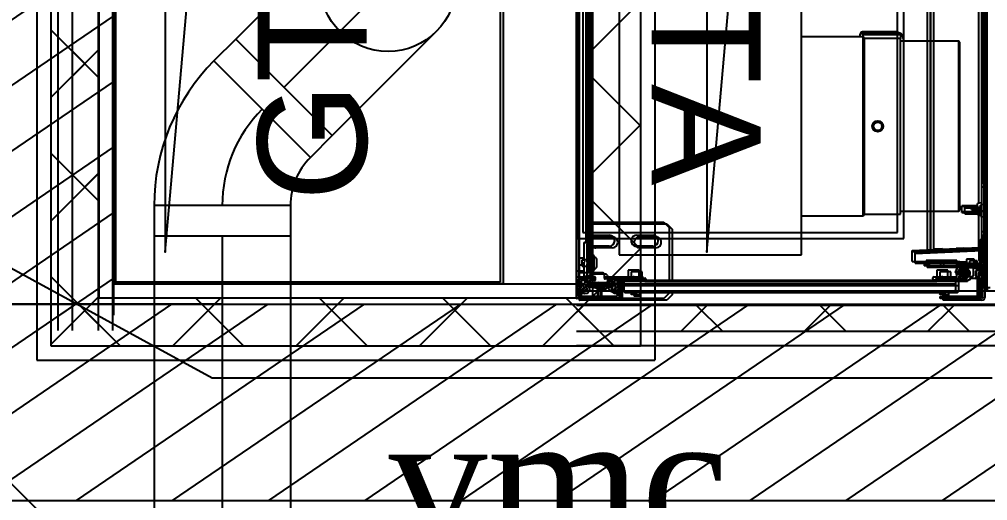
# Model space of a CAD drawing. Header units: millimetres. Extents: x 522027 to 600964, y -380282 to -298602.
# Drawn here: x 573803 to 574691, y -342809 to -342368 of the extents above; entities that cross this region are included whole.
import ezdxf

# ---------------------------------------------------------------- set-up
doc = ezdxf.new("R2010")
doc.units = ezdxf.units.MM
for name, color, linetype in [('3-BAT C-Niveau -2', 7, 'Continuous'), ('prlm-CHAUFF', 4, 'Continuous'), ('prlm-EAU-EPEXT', 145, 'Continuous'), ('prlm-GT', 242, 'Continuous'), ('prlm-MOD', 64, 'Continuous')]:
    doc.layers.add(name, color=color, linetype=linetype)
doc.layers.add('prlm-VMC', color=82, linetype='Continuous', lineweight=25)
doc.styles.add('Arial', font='arial.ttf')
doc.styles.add('prlm-vmc', font='pala.ttf', dxfattribs={"height": 14})
doc.styles.get("Standard").update_dxf_attribs({"font": 'arial.ttf'})
pattern_1 = [(34.276399, (505201.977, 142745.115), (-23.42441, 44.173488), [])]

# ---------------------------------------------------------------- blocks, each defined once
blk = doc.blocks.new('C 90.MTI900_Alu_390')
at = {"layer": 'prlm-MOD', "color": 1, "linetype": 'Continuous'}
for p, q in [((-4.475, 0), (-4.472, 0)), ((-4.475, -0.003), (-4.475, 0)), ((-4.472, 0), (-4.278, 0)), ((-4.278, 0), (-4.225, 0)), ((-4.225, 0), (4.225, 0)), ((-4.225, -0.07), (-4.225, 0)), ((-4.475, -0.387), (-4.475, -0.003)), ((-4.457, -0.191), (-4.457, -0.021)), ((-4.454, -0.018), (-4.4033, -0.018)), ((-4.395, -0.0385), (-4.375, -0.0269)), ((-4.395, -0.0615), (-4.395, -0.0385)), ((-4.375, -0.0731), (-4.395, -0.0615)), ((-4.375, -0.0269), (-4.355, -0.0385)), ((-4.355, -0.0615), (-4.375, -0.0731)), ((-4.355, -0.0385), (-4.355, -0.0615)), ((-4.353, -0.0864), (-4.353, -0.1286)), ((-4.3467, -0.018), (-4.296, -0.018)), ((-4.296, -0.077), (-4.3306, -0.077)), ((-4.293, -0.021), (-4.293, -0.074)), ((-4.275, -0.003), (-4.275, -0.137)), ((-4.27, -0.073), (-4.27, -0.0895)), ((-4.267, -0.07), (-4.14, -0.07)), ((-4.165, -0.025), (-4.105, -0.025)), ((-4.165, -0.025), (-4.165, -0.07)), ((-4.135, -0.075), (-4.14, -0.07)), ((-4.13, -0.07), (-4.135, -0.075)), ((-4.13, -0.07), (-3.963, -0.07)), ((-4.105, -0.07), (-4.105, -0.025)), ((-3.96, -0.073), (-3.96, -0.097)), ((-4.373, -0.1605), (-4.373, -0.191)), ((-4.3535, -0.1303), (-4.3725, -0.1588)), ((-4.3377, -0.16), (-4.355, -0.19)), ((-4.355, -0.1659), (-4.355, -0.2341)), ((-4.3355, -0.1358), (-4.3545, -0.1642)), ((-4.33, -0.1677), (-4.3421, -0.1677)), ((-4.3377, -0.24), (-4.3377, -0.16)), ((-4.33, -0.16), (-4.3377, -0.16)), ((-4.335, -0.098), (-4.335, -0.1341)), ((-4.298, -0.095), (-4.332, -0.095)), ((-4.33, -0.195), (-4.33, -0.103)), ((-4.327, -0.1), (-4.298, -0.1)), ((-4.295, -0.137), (-4.295, -0.098)), ((-4.295, -0.137), (-4.295, -0.142)), ((-4.278, -0.14), (-4.292, -0.14)), ((-4.292, -0.145), (-4.263, -0.145)), ((-4.2698, -0.0905), (-4.2602, -0.1195)), ((-4.26, -0.142), (-4.26, -0.1205)), ((-4.235, -0.1), (-4.235, -0.24)), ((-3.963, -0.1), (-4.229, -0.1)), ((-4.225, -0.105), (-4.225, -0.1)), ((-4.225, -0.105), (-4.165, -0.105)), ((-4.225, -0.105), (-4.225, -0.12)), ((-4.225, -0.12), (-4.17, -0.12)), ((-4.203, -0.12), (-4.203, -0.125)), ((-4.203, -0.125), (-4.067, -0.125)), ((-4.203, -0.125), (-4.203, -0.135)), ((-4.203, -0.135), (-4.067, -0.135)), ((-4.165, -0.115), (-4.175, -0.125)), ((-4.1675, -0.158), (-4.1025, -0.158)), ((-4.165, -0.1), (-4.165, -0.115)), ((-4.105, -0.115), (-4.165, -0.115)), ((-4.105, -0.115), (-4.105, -0.1)), ((-4.105, -0.105), (4.105, -0.105)), ((-4.095, -0.125), (-4.105, -0.115)), ((-4.1, -0.12), (4.1, -0.12)), ((-4.067, -0.125), (-4.067, -0.12)), ((-4.067, -0.135), (-4.067, -0.125)), ((-3.995, -0.3), (-3.995, -0.15)), ((-3.96, -0.09), (3.96, -0.09)), ((-3.895, -0.15), (-3.895, -0.3)), ((-3.775, -0.12), (-3.775, -0.8)), ((-4.457, -0.369), (-4.457, -0.209)), ((-4.376, -0.194), (-4.454, -0.194)), ((-4.454, -0.206), (-4.376, -0.206)), ((-4.373, -0.209), (-4.373, -0.2404)), ((-4.373, -0.2404), (-4.3535, -0.2697)), ((-4.355, -0.21), (-4.3377, -0.24)), ((-4.3545, -0.2358), (-4.335, -0.265)), ((-4.33, -0.2323), (-4.3421, -0.2323)), ((-4.3377, -0.24), (-4.33, -0.24)), ((-4.335, -0.265), (-4.335, -0.302)), ((-4.325, -0.2), (-4.33, -0.195)), ((-4.33, -0.205), (-4.325, -0.2)), ((-4.33, -0.297), (-4.33, -0.205)), ((-4.295, -0.258), (-4.295, -0.263)), ((-4.295, -0.302), (-4.295, -0.263)), ((-4.25, -0.255), (-4.292, -0.255)), ((-4.292, -0.26), (-4.278, -0.26)), ((-4.275, -0.263), (-4.275, -0.52)), ((-4.25, -0.255), (-4.235, -0.24)), ((-4.395, -0.3285), (-4.375, -0.3169)), ((-4.395, -0.3515), (-4.395, -0.3285)), ((-4.375, -0.3631), (-4.395, -0.3515)), ((-4.375, -0.3169), (-4.355, -0.3285)), ((-4.355, -0.3515), (-4.375, -0.3631)), ((-4.355, -0.3285), (-4.355, -0.3515)), ((-4.353, -0.2714), (-4.353, -0.3036)), ((-4.332, -0.305), (-4.298, -0.305)), ((-4.328, -0.323), (-4.296, -0.323)), ((-4.298, -0.3), (-4.327, -0.3)), ((-4.293, -0.326), (-4.293, -0.369)), ((-4.475, -0.8), (-4.475, -0.387)), ((-4.308, -0.39), (-4.472, -0.39)), ((-4.4033, -0.372), (-4.454, -0.372)), ((-4.395, -0.405), (-4.405, -0.415)), ((-4.405, -0.415), (-4.405, -3.465)), ((-4.34, -0.405), (-4.395, -0.405)), ((-4.296, -0.372), (-4.3467, -0.372)), ((-4.305, -0.405), (-4.34, -0.405)), ((-4.34, -0.405), (-4.34, -3.475)), ((-4.305, -0.6), (-4.305, -0.393)), ((-4.43, -0.495), (-4.435, -0.5)), ((-4.435, -0.5), (-4.435, -0.55)), ((-4.43, -0.555), (-4.43, -0.495)), ((-4.405, -0.495), (-4.43, -0.495)), ((-4.275, -0.52), (-4.2779, -0.5229)), ((-4.2779, -0.5271), (-4.275, -0.53)), ((-4.215, -0.475), (-4.275, -0.475)), ((-4.275, -0.53), (-4.275, -0.52)), ((-4.275, -0.53), (-4.275, -0.6)), ((-4.215, -0.575), (-4.215, -0.475)), ((-4.435, -0.55), (-4.43, -0.555)), ((-4.43, -0.555), (-4.405, -0.555)), ((-4.305, -0.6), (-4.305, -3.277)), ((-4.285, -0.61), (-4.295, -0.61)), ((-4.275, -0.575), (-4.215, -0.575)), ((-3.995, -0.7), (-3.995, -0.55)), ((-3.895, -0.55), (-3.895, -0.7)), ((-4.425, -0.85), (-4.475, -0.8)), ((-4.405, -0.85), (-4.425, -0.85)), ((-3.825, -0.85), (-4.305, -0.85)), ((-3.775, -0.8), (-3.825, -0.85)), ((-4.1351, -3.077), (-4.136, -3.497)), ((-4.1351, -3.077), (-4.05, -3.077)), ((-4.0221, -3.692), (-4.05, -3.077)), ((-4.05, -3.077), (-4.035, -3.077)), ((-4.035, -3.077), (-4.0071, -3.6913)), ((-4.175, -3.207), (-4.175, -3.187)), ((-4.1353, -3.187), (-4.175, -3.187)), ((-4.305, -3.5528), (-4.305, -3.277)), ((-4.295, -3.267), (-4.285, -3.267)), ((-4.275, -3.277), (-4.275, -3.3458)), ((-4.175, -3.337), (-4.175, -3.207)), ((-4.125, -3.207), (-4.175, -3.207)), ((-4.125, -3.487), (-4.125, -3.207)), ((-0.2775, -3.215), (-4.0287, -3.215)), ((-0.2775, -3.245), (-4.0274, -3.245)), ((-4.475, -3.355), (-4.475, -3.335)), ((-4.475, -3.335), (-4.455, -3.335)), ((-4.475, -3.69), (-4.475, -3.355)), ((-4.455, -3.355), (-4.475, -3.355)), ((-4.455, -3.335), (-4.455, -3.355)), ((-4.455, -3.69), (-4.455, -3.355)), ((-4.43, -3.325), (-4.435, -3.33)), ((-4.435, -3.33), (-4.435, -3.38)), ((-4.43, -3.385), (-4.43, -3.325)), ((-4.405, -3.325), (-4.43, -3.325)), ((-4.2759, -3.3479), (-4.2779, -3.3499)), ((-4.2779, -3.3541), (-4.2759, -3.3561)), ((-4.215, -3.305), (-4.275, -3.305)), ((-4.275, -3.3582), (-4.275, -3.3458)), ((-4.275, -3.3582), (-4.275, -3.484)), ((-4.215, -3.405), (-4.215, -3.305)), ((-4.175, -3.487), (-4.175, -3.337)), ((-4.14, -3.337), (-4.175, -3.337)), ((-4.14, -3.487), (-4.14, -3.337)), ((-4.0205, -3.2854), (-4.0255, -3.2857)), ((-4.0223, -3.3558), (-4.0173, -3.3556)), ((-4.0205, -3.2854), (-4.0173, -3.3556)), ((-4.435, -3.38), (-4.43, -3.385)), ((-4.43, -3.385), (-4.405, -3.385)), ((-4.275, -3.405), (-4.215, -3.405)), ((-4.405, -3.465), (-4.395, -3.475)), ((-4.34, -3.475), (-4.395, -3.475)), ((-4.305, -3.475), (-4.34, -3.475)), ((-4.29, -3.5066), (-4.2854, -3.504)), ((-4.29, -3.507), (-4.29, -3.549)), ((-4.274, -3.504), (-4.287, -3.504)), ((-4.279, -3.549), (-4.279, -3.545)), ((-4.276, -3.542), (-4.2729, -3.542)), ((-4.272, -3.487), (-4.178, -3.487)), ((-4.271, -3.518), (-4.271, -3.507)), ((-4.2657, -3.521), (-4.268, -3.521)), ((-4.24, -3.4778), (-4.23, -3.472)), ((-4.23, -3.472), (-4.22, -3.4778)), ((-4.195, -3.5614), (-4.195, -3.5226)), ((-4.175, -3.49), (-4.175, -3.487)), ((-4.175, -3.487), (-4.155, -3.487)), ((-4.175, -3.49), (-4.175, -3.6008)), ((-4.155, -3.497), (-4.175, -3.497)), ((-4.14, -3.487), (-4.155, -3.487)), ((-4.155, -3.487), (-4.155, -3.497)), ((-4.155, -3.702), (-4.155, -3.497)), ((-4.125, -3.487), (-4.14, -3.487)), ((-4.14, -3.577), (-4.14, -3.487)), ((-4.136, -3.497), (-4.14, -3.4972)), ((-4.0116, -3.4816), (-4.0166, -3.4819)), ((-4.0116, -3.4816), (-4.0084, -3.5518)), ((-3.685, -3.532), (-3.625, -3.532)), ((-3.685, -3.532), (-3.685, -3.677)), ((-3.6789, -3.677), (-3.6789, -3.532)), ((-3.6311, -3.677), (-3.6311, -3.532)), ((-3.625, -3.677), (-3.625, -3.532)), ((-4.2769, -3.5821), (-4.3041, -3.5549)), ((-4.2906, -3.577), (-4.2906, -3.5684)), ((-4.2806, -3.5828), (-4.2906, -3.577)), ((-4.287, -3.552), (-4.282, -3.552)), ((-4.276, -3.627), (-4.276, -3.5842)), ((-4.198, -3.637), (-4.266, -3.637)), ((-4.1759, -3.6029), (-4.1829, -3.6099)), ((-4.1829, -3.6141), (-4.1759, -3.6211)), ((-4.175, -3.6232), (-4.175, -3.6008)), ((-4.175, -3.6232), (-4.175, -3.734)), ((-4.115, -3.577), (-4.155, -3.577)), ((-4.115, -3.647), (-4.115, -3.577)), ((-4.0134, -3.552), (-4.0084, -3.5518)), ((-3.66, -3.6225), (-3.655, -3.6225)), ((-3.66, -3.6225), (-3.66, -3.6361)), ((-3.66, -3.6361), (-3.655, -3.6361)), ((-3.66, -3.6361), (-3.66, -3.717)), ((-3.655, -3.6225), (-3.655, -3.6361)), ((-3.655, -3.6361), (-3.655, -3.717)), ((-4.455, -3.682), (-4.455, -3.68)), ((-4.452, -3.677), (-4.2791, -3.677)), ((-4.215, -3.695), (-4.45, -3.695)), ((-4.215, -3.715), (-4.45, -3.715)), ((-4.2855, -3.692), (-4.445, -3.692)), ((-4.378, -3.747), (-4.378, -3.727)), ((-4.378, -3.727), (-4.298, -3.727)), ((-4.345, -3.724), (-4.345, -3.718)), ((-4.342, -3.715), (-4.2885, -3.715)), ((-4.298, -3.727), (-4.342, -3.727)), ((-4.298, -3.727), (-4.298, -3.737)), ((-4.2653, -3.69), (-4.2827, -3.69)), ((-4.2826, -3.72), (-4.2654, -3.72)), ((-4.2766, -3.6757), (-4.2679, -3.6633)), ((-4.2651, -3.7161), (-4.269, -3.72)), ((-4.2654, -3.662), (-4.2246, -3.662)), ((-4.2618, -3.7161), (-4.2651, -3.7161)), ((-4.263, -3.657), (-4.265, -3.659)), ((-4.225, -3.659), (-4.265, -3.659)), ((-4.265, -3.659), (-4.265, -3.662)), ((-4.265, -3.69), (-4.265, -3.695)), ((-4.227, -3.657), (-4.263, -3.657)), ((-4.2521, -3.692), (-4.2625, -3.692)), ((-4.2607, -3.657), (-4.2607, -3.662)), ((-4.2607, -3.69), (-4.2607, -3.695)), ((-4.2595, -3.715), (-4.231, -3.715)), ((-4.2471, -3.6871), (-4.2521, -3.692)), ((-4.2379, -3.692), (-4.2429, -3.6871)), ((-4.228, -3.692), (-4.2379, -3.692)), ((-4.2293, -3.657), (-4.2293, -3.662)), ((-4.2293, -3.69), (-4.2293, -3.695)), ((-4.2249, -3.7161), (-4.2287, -3.7161)), ((-4.225, -3.659), (-4.227, -3.657)), ((-4.2252, -3.69), (-4.198, -3.69)), ((-4.2251, -3.72), (-4.215, -3.72)), ((-4.225, -3.662), (-4.225, -3.659)), ((-4.225, -3.695), (-4.225, -3.69)), ((-4.221, -3.72), (-4.2249, -3.7161)), ((-4.2221, -3.6633), (-4.2134, -3.6757)), ((-4.215, -3.715), (-4.215, -3.695)), ((-4.215, -3.695), (-4.195, -3.695)), ((-4.195, -3.715), (-4.215, -3.715)), ((-4.215, -3.72), (-4.215, -3.722)), ((-4.212, -3.725), (-4.198, -3.725)), ((-4.2109, -3.677), (-4.198, -3.677)), ((-4.195, -3.674), (-4.195, -3.64)), ((-4.195, -3.722), (-4.195, -3.693)), ((-4.165, -3.737), (-4.165, -3.7265)), ((-4.155, -3.647), (-4.115, -3.647)), ((-4.14, -3.6567), (-4.14, -3.647)), ((-3.9067, -3.717), (-4.14, -3.717)), ((-4.135, -3.717), (-4.135, -3.712)), ((-4.105, -3.712), (-4.135, -3.712)), ((-4.125, -3.692), (-4.0221, -3.692)), ((-4.125, -3.702), (-4.125, -3.692)), ((-4.125, -3.702), (-4.105, -3.702)), ((-4.105, -3.702), (-3.965, -3.702)), ((-4.105, -3.702), (-4.105, -3.712)), ((-4.105, -3.712), (-4.105, -3.717)), ((-3.965, -3.712), (-4.105, -3.712)), ((-4.0071, -3.6913), (-4.0221, -3.692)), ((-4.022, -3.6925), (-4.0221, -3.692)), ((-3.7066, -3.685), (-4.0074, -3.685)), ((-4.0071, -3.6913), (-4.007, -3.6925)), ((-3.965, -3.702), (-3.945, -3.702)), ((-3.965, -3.702), (-3.965, -3.712)), ((-3.965, -3.717), (-3.965, -3.712)), ((-3.935, -3.712), (-3.965, -3.712)), ((-3.935, -3.712), (-3.935, -3.717)), ((-3.935, -3.715), (-3.7126, -3.715)), ((-3.9067, -3.737), (-3.9067, -3.717)), ((-3.9067, -3.717), (-3.8932, -3.717)), ((-3.8932, -3.717), (-3.86, -3.717)), ((-3.8932, -3.717), (-3.8932, -3.737)), ((-3.86, -3.717), (-3.45, -3.717)), ((-3.86, -3.717), (-3.86, -3.737)), ((-3.705, -3.677), (-3.713, -3.717)), ((-3.66, -3.677), (-3.705, -3.677)), ((-3.655, -3.677), (-3.605, -3.677)), ((-3.597, -3.717), (-3.605, -3.677)), ((-0.26, -3.685), (-3.6034, -3.685)), ((-3.5974, -3.715), (-0.25, -3.715)), ((-3.45, -3.717), (-3.45, -3.737)), ((-3.45, -3.717), (-3.4168, -3.717)), ((-3.4168, -3.737), (-3.4168, -3.717)), ((-3.4168, -3.717), (-3.4033, -3.717)), ((-3.185, -3.717), (-3.4033, -3.717)), ((-3.4033, -3.717), (-3.4033, -3.737)), ((-3.185, -3.717), (-3.175, -3.717)), ((-3.185, -3.737), (-3.185, -3.717)), ((-3.175, -3.717), (-3.175, -3.737)), ((-4.375, -3.737), (4.375, -3.737)), ((-4.375, -3.747), (-4.375, -3.737)), ((-4.295, -3.734), (-4.295, -3.73)), ((-4.2471, -3.7321), (-4.2521, -3.737)), ((-4.2414, -3.7335), (-4.2486, -3.7335)), ((-4.2379, -3.737), (-4.2429, -3.7321)), ((-4.175, -3.737), (-4.175, -3.734)), ((-3.175, -3.735), (-0.2433, -3.735))]:
    blk.add_line(p, q, dxfattribs=at)
for centre, radius in [((-4.375, -0.05), 0.0425), ((-4.375, -0.34), 0.0425), ((-4.23, -3.542), 0.035), ((-4.23, -3.542), 0.03), ((-4.23, -3.542), 0.025)]:
    blk.add_circle(centre, radius, dxfattribs=at)
for centre, radius, start, end in [((-4.472, -0.003), 0.003, 90, 180), ((-4.278, -0.003), 0.003, 0, 90), ((-4.454, -0.021), 0.003, 90, 180), ((-4.4033, -0.021), 0.003, 84.51824, 90), ((-4.3467, -0.021), 0.003, 90, 95.48174), ((-4.3306, -0.067), 0.01, 213.6525, 270), ((-4.296, -0.021), 0.003, 0, 90), ((-4.296, -0.074), 0.003, 270, 0), ((-4.267, -0.073), 0.003, 90, 180), ((-3.963, -0.073), 0.003, 0, 90), ((-4.37, -0.1605), 0.003, 146.30993, 180), ((-4.352, -0.1659), 0.003, 146.30993, 180), ((-4.356, -0.1286), 0.003, 326.30993, 0), ((-4.338, -0.1341), 0.003, 326.30993, 0), ((-4.332, -0.098), 0.003, 90, 180), ((-4.327, -0.103), 0.003, 90, 180), ((-4.298, -0.098), 0.003, 0, 90), ((-4.298, -0.103), 0.003, 0, 90), ((-4.292, -0.137), 0.003, 180, 270), ((-4.292, -0.142), 0.003, 180, 270), ((-4.278, -0.137), 0.003, 270, 0), ((-4.267, -0.0895), 0.003, 180, 198.43495), ((-4.263, -0.142), 0.003, 270, 0), ((-4.263, -0.1205), 0.003, 0, 18.43495), ((-4.232, -0.1), 0.003, 0, 180), ((-4.1675, -0.138), 0.02, 171.37307, 270), ((-4.1675, -0.133), 0.02, 185.73917, 187.18076), ((-4.1025, -0.138), 0.02, 270, 8.62693), ((-4.1025, -0.133), 0.02, 352.81924, 354.26083), ((-3.945, -0.15), 0.05, 143.1301, 180), ((-3.963, -0.097), 0.003, 270, 0), ((-3.945, -0.15), 0.05, 0, 36.8699), ((-4.454, -0.191), 0.003, 180, 270), ((-4.454, -0.209), 0.003, 90, 180), ((-4.376, -0.191), 0.003, 270, 0), ((-4.376, -0.209), 0.003, 0, 90), ((-4.352, -0.2341), 0.003, 180, 213.69007), ((-4.292, -0.258), 0.003, 90, 180), ((-4.292, -0.263), 0.003, 90, 180), ((-4.278, -0.263), 0.003, 0, 90), ((-4.356, -0.2714), 0.003, 0, 33.69007), ((-4.332, -0.302), 0.003, 180, 270), ((-4.328, -0.333), 0.01, 90, 133.85099), ((-4.327, -0.297), 0.003, 180, 270), ((-4.298, -0.297), 0.003, 270, 0), ((-4.298, -0.302), 0.003, 270, 0), ((-4.296, -0.326), 0.003, 0, 90), ((-3.945, -0.3), 0.05, 180, 0), ((-4.472, -0.387), 0.003, 180, 270), ((-4.454, -0.369), 0.003, 180, 270), ((-4.4033, -0.369), 0.003, 270, 275.48179), ((-4.3467, -0.369), 0.003, 264.51823, 270), ((-4.308, -0.393), 0.003, 0, 90), ((-4.296, -0.369), 0.003, 270, 0), ((-4.2758, -0.525), 0.003, 135, 225), ((-3.945, -0.55), 0.05, 0, 180), ((-4.295, -0.6), 0.01, 180, 270), ((-4.285, -0.6), 0.01, 270, 0), ((-3.945, -0.7), 0.05, 180, 0), ((-4.295, -3.277), 0.01, 90, 180), ((-4.285, -3.277), 0.01, 0, 90), ((-4.2758, -3.352), 0.003, 135, 225), ((-4.278, -3.3458), 0.003, 315, 0), ((-4.278, -3.3582), 0.003, 0, 45), ((-4.287, -3.507), 0.003, 90, 180), ((-4.23, -3.542), 0.06, 140.70352, 188.509), ((-4.23, -3.542), 0.065, 144.22418, 157.38014), ((-4.287, -3.549), 0.003, 180, 270), ((-4.282, -3.549), 0.003, 270, 0), ((-4.276, -3.545), 0.003, 90, 180), ((-4.272, -3.484), 0.003, 180, 270), ((-4.274, -3.507), 0.003, 0, 90), ((-4.2729, -3.545), 0.003, 4.00063, 90), ((-4.268, -3.518), 0.003, 180, 270), ((-4.23, -3.542), 0.04, 146.07277, 184.00063), ((-4.23, -3.542), 0.04, 184.00063, 146.07277), ((-4.2657, -3.518), 0.003, 270, 326.07277), ((-4.23, -3.542), 0.065, 57.79577, 122.20423), ((-4.23, -3.542), 0.06, 66.44354, 113.55646), ((-4.178, -3.49), 0.003, 0, 90), ((-4.302, -3.5528), 0.003, 180, 225), ((-4.23, -3.542), 0.065, 206.16198, 224.95254), ((-4.279, -3.5842), 0.003, 0, 45), ((-4.266, -3.627), 0.01, 180, 270), ((-4.198, -3.64), 0.003, 0, 90), ((-4.1808, -3.612), 0.003, 135, 225), ((-4.178, -3.6008), 0.003, 315, 0), ((-4.178, -3.6232), 0.003, 0, 45), ((-4.45, -3.69), 0.025, 180, 270), ((-4.452, -3.68), 0.003, 90, 180), ((-4.445, -3.682), 0.01, 180, 270), ((-4.45, -3.69), 0.005, 180, 270), ((-4.342, -3.718), 0.003, 90, 180), ((-4.342, -3.724), 0.003, 180, 270), ((-4.298, -3.73), 0.003, 0, 90), ((-4.2885, -3.718), 0.003, 9.59407, 90), ((-4.2827, -3.693), 0.003, 90, 160.52878), ((-4.2826, -3.717), 0.003, 189.59407, 270), ((-4.2791, -3.674), 0.003, 270, 325.00798), ((-4.2654, -3.665), 0.003, 90, 145.00798), ((-4.2654, -3.717), 0.003, 270, 350.40593), ((-4.2653, -3.693), 0.003, 19.47122, 90), ((-4.275, -3.715), 0.01, 353.93882, 0), ((-4.2595, -3.718), 0.003, 90, 170.40593), ((-4.245, -3.6892), 0.003, 45, 135), ((-4.231, -3.718), 0.003, 9.59407, 90), ((-4.2252, -3.693), 0.003, 90, 160.52878), ((-4.2251, -3.717), 0.003, 189.59407, 270), ((-4.215, -3.715), 0.01, 180, 186.06118), ((-4.2246, -3.665), 0.003, 34.99202, 90), ((-4.212, -3.722), 0.003, 180, 270), ((-4.2109, -3.674), 0.003, 214.99202, 270), ((-4.198, -3.674), 0.003, 270, 0), ((-4.198, -3.693), 0.003, 0, 90), ((-4.198, -3.722), 0.003, 270, 0), ((-4.14, -3.702), 0.035, 180, 270), ((-4.1151, -3.7104), 0.05, 129.88406, 142.91394), ((-4.14, -3.702), 0.015, 180, 270), ((-4.16, -3.6567), 0.02, 309.88406, 0), ((-4.125, -3.712), 0.02, 90, 192.41205), ((-4.125, -3.712), 0.01, 90, 180), ((-3.997, -3.692), 0.01, 182.60256, 270), ((-3.945, -3.712), 0.01, 0, 90), ((-4.292, -3.734), 0.003, 180, 270), ((-4.245, -3.7342), 0.003, 45, 135), ((-4.178, -3.734), 0.003, 270, 0)]:
    blk.add_arc(centre, radius, start, end, dxfattribs=at)
for centre, major_axis, ratio, start_param, end_param in [((-4.022, -3.6931), (0.015, 0.0007), 0.045361, 0, 1.568734), ((-3.997, -3.692), (0.025, 0), 0.4, 3.187016, 4.712389)]:
    blk.add_ellipse(centre, major_axis=major_axis, ratio=ratio, start_param=start_param, end_param=end_param, dxfattribs=at)

msp = doc.modelspace()

# ---------------------------------------------------------------- hatches: boundary and pattern name
h = msp.add_hatch()
h.set_pattern_fill('02_ISOLANT', color=256, scale=10, angle=89.99999, style=0, pattern_type=2)
h.set_pattern_definition([(134.999993, (505019.33, 142779.7), (-56.568549, -56.568536), []), (224.999993, (505019.33, 142779.7), (-56.568536, 56.568549), [])])
h.paths.add_polyline_path([(573851.91, -342653.2), (573875.91, -342653.2), (573875.91, -339890.3), (573851.91, -339890.3)])
h = msp.add_hatch()
h.set_pattern_fill('02_ISOLANT', color=256, scale=10, angle=-90.00001, style=0, pattern_type=2)
h.set_pattern_definition([(314.999993, (505019.33, 142779.7), (56.568549, 56.568536), []), (44.999993, (505019.33, 142779.7), (56.568536, -56.568549), [])])
h.paths.add_polyline_path([(573876.12, -341737.39), (573832.12, -341693.39), (573832.12, -342667.39), (573876.12, -342623.39)])
h = msp.add_hatch()
h.set_pattern_fill('02_ISOLANT', color=256, scale=10, angle=-90.00001, style=0, pattern_type=2)
h.set_pattern_definition([(314.999993, (505019.33, 142779.7), (56.568549, 56.568536), []), (44.999993, (505019.33, 142779.7), (56.568536, -56.568549), [])])
h.paths.add_polyline_path([(574372.76, -341693.39), (574328.76, -341737.39), (574328.76, -342623.39), (574372.76, -342667.39)])
h = msp.add_hatch()
h.set_pattern_fill('02_ISOLANT', color=256, scale=10, angle=-0.00001, style=0, pattern_type=2)
h.set_pattern_definition([(44.999993, (505019.33, 142779.7), (-56.568536, 56.568549), []), (134.999993, (505019.33, 142779.7), (56.568549, 56.568536), [])])
h.paths.add_polyline_path([(573876.12, -342623.39), (573832.12, -342667.39), (574372.76, -342667.39), (574328.76, -342623.39)])
h = msp.add_hatch()
h.set_pattern_fill('02_ISOLANT', color=256, scale=10, angle=-180.00001, style=0, pattern_type=2)
h.set_pattern_definition([(224.999993, (505019.33, 142779.7), (56.568536, -56.568549), []), (314.999993, (505019.33, 142779.7), (-56.568549, -56.568536), [])])
h.paths.add_polyline_path([(576339.84, -342654.21), (576315.84, -342630.21), (574314.12, -342630.21), (574314.12, -342654.21)])
at = {"layer": '3-BAT C-Niveau -2'}
h = msp.add_hatch(dxfattribs=at)
h.set_pattern_fill('MURS MACONNERIE-2', color=256, scale=10, angle=-10.7236, style=0, pattern_type=2)
h.set_pattern_definition(pattern_1)
h.paths.add_polyline_path([(573889.48, -342639.17), (573889.49, -335955.64), (573709.49, -335955.64), (573709.48, -342639.17)])
h = msp.add_hatch(dxfattribs=at)
h.set_pattern_fill('MURS MACONNERIE-2', color=256, scale=10, angle=-10.7236, style=0, pattern_type=2)
h.set_pattern_definition(pattern_1)
h.paths.add_polyline_path([(568081.62, -342629.17), (567901.59, -342809.17), (576422.83, -342809.17), (576422.83, -342629.17)])

# ---------------------------------------------------------------- linework, layer by layer
for p, q in [((573838.91, -342653.2), (573838.91, -339890.3)), ((573838.91, -342653.2), (573838.91, -339890.3)), ((573851.91, -342653.2), (573851.91, -339890.3)), ((573851.91, -342653.2), (573851.91, -339890.3)), ((573875.91, -342653.2), (573875.91, -339890.3)), ((573875.91, -342653.2), (573875.91, -339890.3)), ((573888.91, -342653.2), (573888.91, -339890.3)), ((573819.12, -341680.39), (573819.12, -342680.39)), ((574385.76, -341680.39), (574385.76, -342680.39)), ((574385.76, -341680.39), (574385.76, -342680.39)), ((573832.12, -341693.39), (573832.12, -342667.39)), ((573832.12, -341693.39), (573832.12, -342667.39)), ((574372.76, -341693.39), (574372.76, -342667.39)), ((574372.76, -341693.39), (574372.76, -342667.39)), ((573876.12, -341737.39), (573876.12, -342623.39)), ((573876.12, -341737.39), (573876.12, -342623.39)), ((574328.76, -341737.39), (574328.76, -342623.39)), ((574328.76, -341737.39), (574328.76, -342623.39)), ((573889.12, -341750.39), (573889.12, -342610.39)), ((573889.12, -341750.39), (573889.12, -342610.39)), ((574315.76, -341750.39), (574315.76, -342610.39)), ((573889.12, -342610.39), (574315.76, -342610.39)), ((573889.12, -342610.39), (574315.76, -342610.39)), ((576302.84, -342617.21), (574314.12, -342617.21)), ((573876.12, -342623.39), (574328.76, -342623.39)), ((573876.12, -342623.39), (574328.76, -342623.39)), ((576315.84, -342630.21), (574314.12, -342630.21)), ((576315.84, -342630.21), (574314.12, -342630.21)), ((576339.84, -342654.21), (574314.12, -342654.21)), ((576339.84, -342654.21), (574314.12, -342654.21)), ((573832.12, -342667.39), (574372.76, -342667.39)), ((573832.12, -342667.39), (574372.76, -342667.39)), ((576352.83, -342667.21), (574314.12, -342667.21)), ((576352.83, -342667.21), (574314.12, -342667.21)), ((573819.12, -342680.39), (574385.76, -342680.39))]:
    msp.add_line(p, q)
at = {"flags": 128}
for points in [[(574169.76, -341786.6), (573937.03, -341786.6), (573937.03, -342581.56), (574000.5, -341859.6)], [(574666.41, -341786.6), (574433.68, -341786.6), (574433.68, -342581.56), (574497.15, -341859.6)]]:
    msp.add_lwpolyline(points, close=True, dxfattribs=at)
at = {"layer": '3-BAT C-Niveau -2'}
for p, q in [((573889.49, -335955.64), (573889.48, -342639.17)), ((573889.49, -335955.64), (573889.48, -342639.17)), ((568081.62, -342629.17), (576422.83, -342629.17)), ((573889.48, -342629.17), (573609.48, -342629.17)), ((573989.48, -342629.17), (573610.95, -342629.17)), ((573990.95, -342629.17), (573991.87, -342629.17)), ((574371.87, -342629.17), (576422.83, -342629.17)), ((567901.59, -342809.17), (576422.83, -342809.17)), ((567901.59, -342809.17), (576422.83, -342809.17))]:
    msp.add_line(p, q, dxfattribs=at)
at = {"layer": 'prlm-CHAUFF', "ltscale": 50}
for p, q in [((574353.07, -341773.96), (574353.04, -342583.96)), ((574520.24, -342583.97), (574520.27, -341773.97)), ((574314.05, -342178.96), (574314.04, -342568.96)), ((574614.04, -342568.97), (574614.05, -342178.97)), ((574319.76, -342184.67), (574319.75, -342563.25)), ((574608.33, -342563.26), (574608.34, -342184.68)), ((574576.75, -342383.97), (574520.25, -342383.97)), ((574611.25, -342381.41), (574574.25, -342381.41)), ((574574.25, -342383.97), (574574.25, -342381.47)), ((574606.21, -342379.47), (574576.25, -342379.47)), ((574576.74, -342547.97), (574576.75, -342383.97)), ((574611.25, -342381.97), (574576.75, -342381.97)), ((574576.75, -342382.17), (574576.75, -342381.97)), ((574576.75, -342383.97), (574576.75, -342382.17)), ((574611.25, -342382.17), (574576.75, -342382.17)), ((574578.25, -342385.47), (574576.75, -342383.97)), ((574578.24, -342546.47), (574578.25, -342385.47)), ((574611.25, -342385.47), (574578.25, -342385.47)), ((574585.98, -342382.17), (574585.98, -342381.97)), ((574586.98, -342381.97), (574586.98, -342382.17)), ((574587.48, -342382.17), (574587.48, -342381.97)), ((574590.98, -342381.97), (574590.98, -342382.17)), ((574594.75, -342382.17), (574594.75, -342381.97)), ((574598.25, -342381.97), (574598.25, -342382.17)), ((574611.24, -342546.47), (574611.25, -342385.47)), ((574611.25, -342381.41), (574611.25, -342385.47)), ((574664.25, -342387.97), (574611.25, -342387.97)), ((574613.75, -342386.47), (574613.75, -342387.97)), ((574664.25, -342387.97), (574664.24, -342543.97)), ((574665.25, -342388.97), (574665.24, -342542.97)), ((574576.74, -342547.97), (574578.24, -342546.47)), ((574578.24, -342546.47), (574611.24, -342546.47)), ((574611.24, -342543.97), (574664.24, -342543.97)), ((574520.24, -342547.97), (574576.74, -342547.97)), ((574319.75, -342563.25), (574608.33, -342563.26)), ((574314.04, -342568.96), (574614.04, -342568.97)), ((574353.04, -342583.96), (574520.24, -342583.97))]:
    msp.add_line(p, q, dxfattribs=at)
for radius in [5, 4.8, 3.8]:
    msp.add_circle((574590.24, -342465.97), radius, dxfattribs=at)
for centre, radius, start, end in [((574576.25, -342381.47), 2, 89.99808, 178.32199), ((574576.25, -342381.47), 2, 178.32199, 179.99808), ((574606.45, -342387.22), 7.76, 48.52287, 91.76559), ((574606.75, -342386.47), 7, 359.99808, 46.27117), ((574664.25, -342388.97), 1, 359.99808, 89.99808), ((574664.24, -342542.97), 1, 269.99808, 359.99808)]:
    msp.add_arc(centre, radius, start, end, dxfattribs=at)
for centre, major_axis, ratio, start_param, end_param in [((574600.08, -342394.47), (0, 12.5), 0.146694, 0, 0.179125), ((574600.08, -342386.47), (0, 4.5), 0.974723, 5.983927, 6.283185), ((574603.64, -342386.47), (0, 4.5), 0.974723, 5.983927, 6.283185)]:
    msp.add_ellipse(centre, major_axis=major_axis, ratio=ratio, start_param=start_param, end_param=end_param, dxfattribs=at)
msp.add_open_spline([(574607.96, -342382.15), (574607.83, -342382.11), (574607.7, -342382.08), (574607.28, -342382), (574606.99, -342381.97), (574606.7, -342381.97)], degree=3, knots=[0.8185803, 0.8185803, 0.8185803, 0.8185803, 0.875, 0.875, 1, 1, 1, 1], dxfattribs=at)
at = {"layer": 'prlm-EAU-EPEXT', "ltscale": 20}
msp.add_line((573478.39, -342477.32), (577121.12, -346108.69), dxfattribs=at)
at = {"layer": 'prlm-EAU-EPEXT'}
for p, q in [((573586.52, -342482.1), (573980.05, -342696.52)), ((573980.05, -342696.52), (574695.03, -342696.52))]:
    msp.add_line(p, q, dxfattribs=at)
at = {"layer": 'prlm-GT'}
for p, q in [((573889.05, -342608.96), (573889.05, -341748.96)), ((574244.05, -341748.96), (574244.05, -342608.96)), ((574244.05, -342608.96), (573889.05, -342608.96))]:
    msp.add_line(p, q, dxfattribs=at)
msp.add_lwpolyline([(573891.82, -341750.39), (574246.82, -341750.39), (574246.82, -342610.39), (573891.82, -342610.39)], close=True, dxfattribs=at)
at = {"layer": 'prlm-MOD'}
for p, q in [((574687.75, -342613.96), (574687.75, -341738.96)), ((574688.75, -341738.96), (574688.75, -342613.96)), ((574314.05, -342598.96), (574314.05, -341753.96)), ((574324.55, -342586.96), (574324.55, -341765.96)), ((574326.05, -342586.46), (574326.05, -341766.46)), ((574323.05, -342572.46), (574323.05, -341780.46)), ((574685.55, -342536.2), (574685.55, -342201.46)), ((574687.55, -342493.96), (574687.55, -342200.79)), ((574635.55, -342204.21), (574635.55, -342579.33)), ((574638.55, -342204.21), (574638.55, -342579.2)), ((574682.55, -342202.46), (574682.55, -342536.8)), ((574685.75, -342494.96), (574685.75, -342493.96)), ((574685.75, -342493.96), (574687.75, -342493.96)), ((574685.75, -342494.96), (574685.75, -342516.79)), ((574687.75, -342494.96), (574685.75, -342494.96)), ((574685.75, -342518.14), (574685.75, -342516.79)), ((574685.75, -342516.79), (574687.75, -342516.79)), ((574685.75, -342521.46), (574685.75, -342518.14)), ((574687.75, -342518.14), (574685.75, -342518.14)), ((574685.75, -342562.46), (574685.75, -342521.46)), ((574685.75, -342521.46), (574687.75, -342521.46)), ((574685.75, -342536.16), (574681.75, -342536.96)), ((574681.75, -342541.96), (574681.75, -342536.96)), ((574667.25, -342544.96), (574667.25, -342538.96)), ((574681.75, -342538.96), (574667.25, -342538.96)), ((574681.75, -342539.57), (574667.25, -342539.57)), ((574681.75, -342544.35), (574667.25, -342544.35)), ((574667.25, -342544.96), (574681.75, -342544.96)), ((574676.3, -342541.96), (574677.67, -342541.96)), ((574676.3, -342542.46), (574676.3, -342541.96)), ((574676.3, -342542.46), (574677.67, -342542.46)), ((574677.67, -342541.96), (574685.75, -342541.96)), ((574677.67, -342542.46), (574677.67, -342541.96)), ((574677.67, -342542.46), (574685.75, -342542.46)), ((574681.75, -342542.46), (574681.75, -342546.96)), ((574681.75, -342546.96), (574685.75, -342547.76)), ((574682.55, -342547.12), (574682.55, -342577.2)), ((574685.55, -342569.96), (574685.55, -342547.72)), ((574326.05, -342553.96), (574394.05, -342553.96)), ((574394.05, -342553.96), (574399.05, -342558.96)), ((574399.05, -342558.96), (574399.05, -342606.96)), ((574685.75, -342562.46), (574687.75, -342562.46)), ((574685.75, -342565.78), (574685.75, -342562.46)), ((574321.05, -342589.46), (574321.05, -342572.76)), ((574321.35, -342572.46), (574323.75, -342572.46)), ((574324.05, -342572.76), (574324.05, -342599.36)), ((574329.05, -342565.96), (574344.05, -342565.96)), ((574369.05, -342565.96), (574384.05, -342565.96)), ((574684.25, -342572.96), (574684.25, -342570.96)), ((574684.25, -342586.96), (574684.25, -342572.96)), ((574684.25, -342572.96), (574685.25, -342572.96)), ((574685.25, -342569.96), (574685.75, -342569.96)), ((574685.25, -342569.96), (574685.25, -342572.96)), ((574685.75, -342572.96), (574685.25, -342572.96)), ((574685.25, -342572.96), (574685.25, -342586.96)), ((574685.75, -342567.13), (574685.75, -342565.78)), ((574685.75, -342565.78), (574687.75, -342565.78)), ((574685.75, -342567.13), (574685.75, -342590.46)), ((574687.75, -342567.13), (574685.75, -342567.13)), ((574326.55, -342583.16), (574326.05, -342583.16)), ((574326.55, -342596.76), (574326.55, -342583.16)), ((574327.55, -342583.16), (574326.55, -342583.16)), ((574327.55, -342596.76), (574327.55, -342583.16)), ((574344.05, -342575.96), (574329.05, -342575.96)), ((574384.05, -342575.96), (574369.05, -342575.96)), ((574621.75, -342579.96), (574683.18, -342577.17)), ((574683.25, -342578.67), (574621.75, -342581.46)), ((574621.75, -342581.46), (574621.75, -342579.96)), ((574621.75, -342589.97), (574621.75, -342581.46)), ((574642.59, -342578.51), (574649.61, -342578.19)), ((574642.59, -342578.51), (574642.62, -342579.01)), ((574649.63, -342578.69), (574649.61, -342578.19)), ((574662.21, -342577.62), (574669.23, -342577.3)), ((574662.21, -342577.62), (574662.24, -342578.12)), ((574669.25, -342577.8), (574669.23, -342577.3)), ((574683.18, -342577.17), (574683.3, -342577.16)), ((574683.18, -342577.17), (574683.25, -342578.67)), ((574683.3, -342578.66), (574683.25, -342578.67)), ((574683.25, -342588.96), (574683.25, -342578.67)), ((574316.55, -342592.96), (574316.55, -342586.96)), ((574321.05, -342586.96), (574316.55, -342586.96)), ((574321.05, -342589.46), (574321.55, -342589.96)), ((574321.55, -342589.96), (574321.05, -342590.46)), ((574321.05, -342603.16), (574321.05, -342590.46)), ((574325.55, -342586.96), (574324.05, -342586.96)), ((574326.55, -342585.96), (574325.55, -342586.96)), ((574325.55, -342586.96), (574325.55, -342592.96)), ((574329.85, -342593.21), (574329.85, -342586.71)), ((574621.75, -342589.97), (574663.75, -342590.06)), ((574632.75, -342589.99), (574632.75, -342593.96)), ((574662.75, -342588.96), (574634.75, -342588.96)), ((574634.75, -342588.96), (574634.75, -342593.96)), ((574647.75, -342590.46), (574647.75, -342593.96)), ((574662.75, -342590.46), (574647.75, -342590.46)), ((574662.75, -342588.96), (574662.75, -342590.46)), ((574662.75, -342590.46), (574662.75, -342591.96)), ((574671.75, -342590.46), (574662.75, -342590.46)), ((574662.75, -342593.96), (574662.75, -342591.96)), ((574662.75, -342591.96), (574663.75, -342591.96)), ((574663.75, -342590.06), (574663.77, -342590.46)), ((574684.25, -342591.96), (574663.75, -342591.96)), ((574663.75, -342591.96), (574663.75, -342593.96)), ((574678.75, -342587.96), (574671.75, -342587.96)), ((574671.75, -342587.96), (574671.75, -342591.96)), ((574678.75, -342591.96), (574678.75, -342587.96)), ((574679.72, -342590.46), (574678.75, -342590.46)), ((574684.25, -342588.96), (574683.25, -342588.96)), ((574684.25, -342588.96), (574684.25, -342586.96)), ((574684.25, -342586.96), (574685.25, -342586.96)), ((574685.25, -342586.96), (574685.75, -342586.96)), ((574685.25, -342586.96), (574685.25, -342589.96)), ((574685.75, -342589.96), (574685.25, -342589.96)), ((574321.05, -342598.96), (574314.05, -342598.96)), ((574314.05, -342604.26), (574314.05, -342598.96)), ((574316.55, -342592.96), (574321.05, -342592.96)), ((574324.05, -342592.96), (574325.55, -342592.96)), ((574324.55, -342598.96), (574324.05, -342598.96)), ((574324.05, -342599.96), (574338.05, -342599.96)), ((574324.55, -342598.96), (574324.55, -342592.96)), ((574324.55, -342598.96), (574326.05, -342598.96)), ((574325.55, -342592.96), (574326.55, -342593.96)), ((574326.05, -342598.96), (574326.05, -342593.46)), ((574326.05, -342596.76), (574326.55, -342596.76)), ((574326.55, -342596.76), (574327.55, -342596.76)), ((574339.55, -342601.46), (574338.05, -342599.96)), ((574371.55, -342597.96), (574361.55, -342597.96)), ((574361.55, -342597.96), (574361.55, -342603.96)), ((574371.55, -342603.96), (574371.55, -342597.96)), ((574634.75, -342593.96), (574632.75, -342593.96)), ((574647.75, -342593.96), (574634.75, -342593.96)), ((574654.55, -342597.96), (574644.55, -342597.96)), ((574644.55, -342597.96), (574644.55, -342603.96)), ((574662.75, -342593.96), (574647.75, -342593.96)), ((574654.55, -342603.96), (574654.55, -342597.96)), ((574661.25, -342599.46), (574661.83, -342598.46)), ((574661.83, -342600.46), (574661.25, -342599.46)), ((574663.05, -342593.96), (574662.75, -342593.96)), ((574662.75, -342603.66), (574662.75, -342594.26)), ((574663.05, -342593.96), (574674.13, -342593.96)), ((574670.19, -342595.96), (574666.31, -342595.96)), ((574676.37, -342593.96), (574674.13, -342593.96)), ((574674.34, -342594.05), (574675.04, -342594.75)), ((574675.46, -342594.75), (574676.16, -342594.05)), ((574676.37, -342593.96), (574687.45, -342593.96)), ((574677.75, -342596.26), (574677.75, -342603.06)), ((574681.45, -342595.96), (574678.05, -342595.96)), ((574679.95, -342598.96), (574679.75, -342599.16)), ((574679.75, -342599.16), (574679.75, -342602.76)), ((574679.75, -342599.39), (574680.25, -342599.39)), ((574679.95, -342598.96), (574679.95, -342602.96)), ((574680.25, -342598.96), (574679.95, -342598.96)), ((574680.25, -342603), (574680.25, -342598.92)), ((574680.38, -342598.67), (574681.62, -342597.8)), ((574681.75, -342597.55), (574681.75, -342596.26)), ((574683.25, -342600.25), (574682.76, -342600.75)), ((574683.05, -342598.98), (574683.05, -342596.26)), ((574683.55, -342598.96), (574683.05, -342598.96)), ((574683.05, -342599.39), (574683.55, -342599.39)), ((574683.25, -342599.26), (574683.25, -342600.25)), ((574686.25, -342595.96), (574683.35, -342595.96)), ((574683.55, -342597.96), (574683.55, -342595.96)), ((574683.55, -342597.96), (574683.55, -342621.46)), ((574685.55, -342597.96), (574683.55, -342597.96)), ((574685.55, -342595.96), (574685.55, -342597.96)), ((574685.55, -342597.96), (574685.55, -342621.46)), ((574685.55, -342602.41), (574685.55, -342599.56)), ((574686.05, -342598.56), (574685.66, -342598.95)), ((574685.66, -342598.95), (574685.66, -342599.33)), ((574686.05, -342597.96), (574686.25, -342597.96)), ((574686.05, -342598.97), (574686.05, -342597.96)), ((574686.55, -342597.66), (574686.55, -342596.26)), ((574687.75, -342592.96), (574686.7, -342592.96)), ((574687.75, -342600.25), (574687.26, -342600.75)), ((574687.4, -342600.6), (574687.4, -342601.32)), ((574687.75, -342593.96), (574687.45, -342593.96)), ((574314.05, -342623.66), (574314.05, -342604.26)), ((574314.35, -342603.96), (574327.75, -342603.96)), ((574315.85, -342611.13), (574315.85, -342606.06)), ((574316.15, -342605.76), (574321.45, -342605.76)), ((574321.35, -342603.46), (574323, -342603.46)), ((574321.75, -342606.06), (574321.75, -342609.52)), ((574323.1, -342603.44), (574326, -342602.47)), ((574323.55, -342606.26), (574323.55, -342609.66)), ((574327.75, -342605.96), (574323.85, -342605.96)), ((574323.85, -342609.96), (574327.46, -342609.96)), ((574324.05, -342609.16), (574324.05, -342606.26)), ((574333.55, -342609.46), (574324.35, -342609.46)), ((574328.25, -342602.46), (574326.1, -342602.46)), ((574327.75, -342605.96), (574328.25, -342605.96)), ((574328.05, -342604.26), (574328.05, -342605.66)), ((574328.55, -342605.66), (574328.55, -342602.76)), ((574330.05, -342609.46), (574330.05, -342610.23)), ((574330.82, -342609.46), (574330.82, -342610.67)), ((574334.05, -342608.96), (574333.55, -342609.46)), ((574334.55, -342609.46), (574334.05, -342608.96)), ((574343.75, -342609.46), (574334.55, -342609.46)), ((574337.28, -342609.46), (574337.28, -342610.67)), ((574337.63, -342611.91), (574340.55, -342609.96)), ((574338.05, -342610.23), (574338.05, -342609.46)), ((574339.55, -342601.46), (574339.55, -342605.66)), ((574339.85, -342605.96), (574340.35, -342605.96)), ((574340.05, -342605.66), (574340.05, -342604.26)), ((574340.35, -342603.96), (574366.05, -342603.96)), ((574344.25, -342605.96), (574340.35, -342605.96)), ((574340.55, -342609.96), (574344.25, -342609.96)), ((574344.05, -342606.26), (574344.05, -342609.16)), ((574344.55, -342609.66), (574344.55, -342606.26)), ((574346.35, -342609.26), (574346.35, -342606.06)), ((574346.65, -342605.76), (574350.95, -342605.76)), ((574351.25, -342606.06), (574351.25, -342611.13)), ((574353.05, -342607.26), (574353.05, -342623.66)), ((574374.05, -342606.96), (574353.35, -342606.96)), ((574354.55, -342606.96), (574354.55, -342610.46)), ((574366.05, -342603.96), (574366.34, -342604.25)), ((574367.05, -342603.96), (574366.05, -342603.96)), ((574366.76, -342604.25), (574367.05, -342603.96)), ((574367.05, -342603.96), (574374.05, -342603.96)), ((574374.05, -342606.96), (574641.75, -342606.96)), ((574375.05, -342604.96), (574375.05, -342605.96)), ((574640.75, -342605.96), (574640.75, -342604.96)), ((574641.75, -342603.96), (574648.63, -342603.96)), ((574669.33, -342606.96), (574641.75, -342606.96)), ((574649.87, -342603.96), (574648.63, -342603.96)), ((574648.84, -342604.05), (574649.04, -342604.25)), ((574649.46, -342604.25), (574649.66, -342604.05)), ((574649.87, -342603.96), (574662.45, -342603.96)), ((574661.55, -342606.96), (574661.55, -342610.46)), ((574664.45, -342603.86), (574664.45, -342605.16)), ((574664.71, -342605.46), (574664.45, -342605)), ((574665.85, -342603.56), (574664.75, -342603.56)), ((574664.75, -342605.46), (574668.95, -342605.46)), ((574666.15, -342603.03), (574666.15, -342603.26)), ((574668.25, -342604.06), (574668.25, -342603.75)), ((574668.95, -342604.36), (574668.55, -342604.36)), ((574669.25, -342605.16), (574669.25, -342604.66)), ((574672.26, -342604.15), (574669.54, -342606.87)), ((574671.75, -342605.52), (574670.89, -342605.52)), ((574672.33, -342604.52), (574671.75, -342605.52)), ((574676.75, -342604.06), (574672.47, -342604.06)), ((574679.75, -342602.53), (574680.25, -342602.53)), ((574679.75, -342602.76), (574679.95, -342602.96)), ((574679.95, -342602.96), (574680.25, -342602.96)), ((574681.62, -342604.12), (574680.38, -342603.25)), ((574681.75, -342621.66), (574681.75, -342604.37)), ((574682.76, -342601.17), (574683.25, -342601.67)), ((574683.05, -342602.53), (574683.55, -342602.53)), ((574683.05, -342602.96), (574683.55, -342602.96)), ((574683.05, -342602.99), (574683.05, -342604.73)), ((574683.25, -342601.67), (574683.25, -342602.71)), ((574683.25, -342605.01), (574683.25, -342620.96)), ((574685.55, -342610.66), (574685.55, -342605.31)), ((574685.66, -342602.64), (574685.66, -342602.96)), ((574685.66, -342602.96), (574686.05, -342603.36)), ((574686.05, -342604.72), (574686.05, -342603)), ((574686.75, -342606.26), (574686.75, -342610.66)), ((574686.75, -342614.26), (574686.75, -342606.26)), ((574686.75, -342606.26), (574687.75, -342606.26)), ((574687.45, -342605.96), (574687.05, -342605.96)), ((574687.26, -342601.17), (574687.75, -342601.67)), ((574315.85, -342621.86), (574315.85, -342616.79)), ((574316.74, -342613.96), (574317.9, -342611.96)), ((574317.9, -342615.96), (574316.74, -342613.96)), ((574317.9, -342611.96), (574320.21, -342611.96)), ((574320.21, -342615.96), (574317.9, -342615.96)), ((574320.21, -342611.96), (574321.36, -342613.96)), ((574321.36, -342613.96), (574320.21, -342615.96)), ((574322.69, -342611.76), (574326.91, -342611.76)), ((574327.08, -342611.81), (574329.93, -342613.71)), ((574327.63, -342610.01), (574330.48, -342611.91)), ((574338.05, -342610.23), (574330.05, -342610.23)), ((574330.05, -342610.23), (574333.05, -342611.96)), ((574330.1, -342613.76), (574333.15, -342613.76)), ((574330.64, -342611.96), (574337.46, -342611.96)), ((574333.45, -342614.06), (574333.45, -342621.86)), ((574334.65, -342621.86), (574334.65, -342614.06)), ((574334.95, -342613.76), (574338.1, -342613.76)), ((574335.05, -342611.96), (574338.05, -342610.23)), ((574338.1, -342613.76), (574341.02, -342611.81)), ((574341.19, -342611.76), (574344.41, -342611.76)), ((574345.74, -342613.96), (574346.9, -342611.96)), ((574346.9, -342615.96), (574345.74, -342613.96)), ((574346.9, -342611.96), (574349.21, -342611.96)), ((574349.21, -342615.96), (574346.9, -342615.96)), ((574349.21, -342611.96), (574350.36, -342613.96)), ((574350.36, -342613.96), (574349.21, -342615.96)), ((574351.25, -342616.79), (574351.25, -342621.86)), ((574354.55, -342610.46), (574354.55, -342615.96)), ((574354.55, -342610.46), (574661.55, -342610.46)), ((574354.55, -342615.96), (574355.55, -342616.96)), ((574355.55, -342616.96), (574660.55, -342616.96)), ((574363.55, -342616.96), (574363.55, -342619.46)), ((574369.55, -342619.46), (574369.55, -342616.96)), ((574399.05, -342616.96), (574399.05, -342618.96)), ((574646.55, -342616.96), (574646.55, -342619.46)), ((574652.55, -342619.46), (574652.55, -342616.96)), ((574660.55, -342616.96), (574661.55, -342615.96)), ((574661.55, -342610.46), (574661.55, -342615.96)), ((574686.45, -342610.96), (574685.85, -342610.96)), ((574688.75, -342614.26), (574686.75, -342614.26)), ((574688.75, -342613.96), (574687.75, -342613.96)), ((574688.75, -342613.96), (574688.75, -342614.26)), ((574688.75, -342613.96), (574693.25, -342613.96)), ((574314.05, -342623.96), (574314.05, -342623.66)), ((574314.35, -342623.96), (574314.05, -342623.96)), ((574352.75, -342623.96), (574314.35, -342623.96)), ((574333.15, -342622.16), (574316.15, -342622.16)), ((574350.95, -342622.16), (574334.95, -342622.16)), ((574394.05, -342623.96), (574352.75, -342623.96)), ((574369.55, -342619.46), (574363.55, -342619.46)), ((574363.55, -342619.46), (574364.05, -342619.96)), ((574364.05, -342619.96), (574369.05, -342619.96)), ((574369.05, -342619.96), (574369.55, -342619.46)), ((574399.05, -342618.96), (574394.05, -342623.96)), ((574652.55, -342619.46), (574646.55, -342619.46)), ((574646.55, -342619.46), (574647.05, -342619.96)), ((574647.05, -342619.96), (574652.05, -342619.96)), ((574647.55, -342623.96), (574647.55, -342621.96)), ((574647.55, -342621.96), (574649.55, -342621.96)), ((574649.55, -342623.96), (574647.55, -342623.96)), ((574683.05, -342621.96), (574649.55, -342621.96)), ((574649.55, -342621.96), (574649.55, -342623.96)), ((574683.05, -342623.96), (574649.55, -342623.96)), ((574652.05, -342619.96), (574652.55, -342619.46)), ((574682.25, -342621.96), (574682.05, -342621.96))]:
    msp.add_line(p, q, dxfattribs=at)
for centre, radius in [((574668.25, -342599.46), 3.5), ((574668.25, -342599.46), 3), ((574668.25, -342599.46), 2.5), ((574319.05, -342613.96), 4.25), ((574348.05, -342613.96), 4.25)]:
    msp.add_circle(centre, radius, dxfattribs=at)
for centre, radius, start, end in [((574321.35, -342572.76), 0.3, 89.99988, 179.99988), ((574323.75, -342572.76), 0.3, 359.99988, 89.99988), ((574329.05, -342570.96), 5, 89.99988, 126.86978), ((574344.05, -342570.96), 5, 269.99988, 89.99988), ((574369.05, -342570.96), 5, 89.99988, 269.99988), ((574384.05, -342570.96), 5, 269.99988, 89.99988), ((574685.25, -342570.96), 1, 89.99988, 179.99988), ((574329.05, -342570.96), 5, 233.12999, 269.99988), ((574683.25, -342576.16), 1, 272.60245, 359.99988), ((574327.85, -342586.71), 2, 359.99988, 98.62681), ((574327.35, -342586.71), 2, 82.81913, 84.26071), ((574679.72, -342592.46), 2, 39.88394, 89.99988), ((574685.09, -342587.97), 5, 219.88394, 232.91382), ((574685.25, -342588.96), 2, 179.99988, 282.41193), ((574685.25, -342588.96), 1, 179.99988, 269.99988), ((574684.25, -342590.46), 3.5, 269.99988, 359.99988), ((574684.25, -342590.46), 1.5, 269.99988, 359.99988), ((574324.05, -342599.66), 0.3, 89.99988, 269.99988), ((574327.85, -342593.21), 2, 261.37296, 359.99988), ((574327.35, -342593.21), 2, 275.73906, 277.18064), ((574668.25, -342599.46), 6.5, 147.79566, 212.20411), ((574668.25, -342599.46), 6, 156.44342, 203.55635), ((574663.05, -342594.26), 0.3, 89.99988, 179.99988), ((574668.25, -342599.46), 4, 274.00051, 236.07265), ((574674.13, -342594.26), 0.3, 44.99988, 89.99988), ((574675.25, -342594.53), 0.3, 224.99988, 314.99988), ((574676.37, -342594.26), 0.3, 89.99988, 134.99988), ((574678.05, -342596.26), 0.3, 89.99988, 179.99988), ((574680.55, -342598.92), 0.3, 124.9919, 179.99988), ((574681.45, -342596.26), 0.3, 359.99988, 89.99988), ((574681.45, -342597.55), 0.3, 304.9919, 359.99988), ((574682.97, -342600.96), 0.3, 134.99988, 224.99988), ((574683.35, -342596.26), 0.3, 89.99988, 179.99988), ((574683.35, -342598.98), 0.3, 179.99988, 250.52866), ((574685.55, -342597.96), 1, 269.99988, 276.06106), ((574685.85, -342599.56), 0.3, 99.59395, 179.99988), ((574685.75, -342598.97), 0.3, 279.59395, 359.99988), ((574686.25, -342596.26), 0.3, 359.99988, 89.99988), ((574686.25, -342597.66), 0.3, 269.99988, 359.99988), ((574687.47, -342600.96), 0.3, 134.99988, 224.99988), ((574687.45, -342594.26), 0.3, 359.99988, 89.99988), ((574314.35, -342604.26), 0.3, 89.99988, 179.99988), ((574316.15, -342606.06), 0.3, 89.99988, 179.99988), ((574321.35, -342603.16), 0.3, 179.99988, 269.99988), ((574320.75, -342609.52), 1, 303.65238, 359.99988), ((574321.45, -342606.06), 0.3, 359.99988, 89.99988), ((574323, -342603.16), 0.3, 269.99988, 288.43483), ((574323.85, -342606.26), 0.3, 89.99988, 179.99988), ((574323.85, -342609.66), 0.3, 179.99988, 269.99988), ((574324.35, -342606.26), 0.3, 89.99988, 179.99988), ((574324.35, -342609.16), 0.3, 179.99988, 269.99988), ((574326.1, -342602.76), 0.3, 89.99988, 108.43483), ((574327.46, -342610.26), 0.3, 56.30982, 89.99988), ((574327.75, -342604.26), 0.3, 359.99988, 89.99988), ((574327.75, -342605.66), 0.3, 269.99988, 359.99988), ((574328.25, -342602.76), 0.3, 359.99988, 89.99988), ((574328.25, -342605.66), 0.3, 269.99988, 359.99988), ((574339.85, -342605.66), 0.3, 179.99988, 269.99988), ((574340.35, -342604.26), 0.3, 89.99988, 179.99988), ((574340.35, -342605.66), 0.3, 179.99988, 269.99988), ((574343.75, -342606.26), 0.3, 359.99988, 89.99988), ((574343.75, -342609.16), 0.3, 269.99988, 359.99988), ((574344.25, -342606.26), 0.3, 359.99988, 89.99988), ((574344.25, -342609.66), 0.3, 269.99988, 359.99988), ((574346.65, -342606.06), 0.3, 89.99988, 179.99988), ((574347.35, -342609.26), 1, 179.99988, 223.85088), ((574350.95, -342606.06), 0.3, 359.99988, 89.99988), ((574353.35, -342607.26), 0.3, 89.99988, 179.99988), ((574366.55, -342604.03), 0.3, 224.99988, 314.99988), ((574374.05, -342604.96), 1, 359.99988, 89.99988), ((574374.05, -342605.96), 1, 269.99988, 359.99988), ((574641.75, -342604.96), 1, 89.99988, 179.99988), ((574641.75, -342605.96), 1, 179.99988, 269.99988), ((574648.63, -342604.26), 0.3, 44.99988, 89.99988), ((574649.25, -342604.03), 0.3, 224.99988, 314.99988), ((574649.87, -342604.26), 0.3, 89.99988, 134.99988), ((574662.45, -342603.66), 0.3, 269.99988, 359.99988), ((574664.75, -342603.86), 0.3, 89.99988, 179.99988), ((574668.25, -342599.46), 6, 230.7034, 278.50889), ((574668.25, -342599.46), 6.5, 234.22406, 247.38002), ((574664.75, -342605.16), 0.3, 179.99988, 269.99988), ((574665.85, -342603.26), 0.3, 269.99988, 359.99988), ((574665.85, -342603.03), 0.3, 359.99988, 56.07265), ((574668.25, -342599.46), 4, 236.07265, 274.00051), ((574668.55, -342603.75), 0.3, 94.00051, 179.99988), ((574668.55, -342604.06), 0.3, 179.99988, 269.99988), ((574668.95, -342604.66), 0.3, 359.99988, 89.99988), ((574668.95, -342605.16), 0.3, 269.99988, 359.99988), ((574669.33, -342606.66), 0.3, 269.99988, 314.99988), ((574668.25, -342599.46), 6.5, 296.16187, 314.95242), ((574672.47, -342604.36), 0.3, 89.99988, 134.99988), ((574676.75, -342603.06), 1, 269.99988, 359.99988), ((574680.55, -342603), 0.3, 179.99988, 235.00786), ((574681.45, -342604.37), 0.3, 359.99988, 55.00786), ((574683.35, -342602.99), 0.3, 109.47111, 179.99988), ((574683.35, -342604.73), 0.3, 179.99988, 250.52866), ((574685.85, -342602.41), 0.3, 179.99988, 260.40582), ((574685.55, -342603.96), 1, 83.93871, 89.99988), ((574685.85, -342605.31), 0.3, 99.59395, 179.99988), ((574685.75, -342603), 0.3, 359.99988, 80.40582), ((574685.75, -342604.72), 0.3, 279.59395, 359.99988), ((574687.05, -342606.26), 0.3, 89.99988, 179.99988), ((574687.45, -342605.66), 0.3, 269.99988, 359.99988), ((574316.15, -342611.13), 0.3, 179.99988, 185.48162), ((574316.15, -342616.79), 0.3, 174.51812, 179.99988), ((574326.91, -342612.06), 0.3, 56.30982, 89.99988), ((574330.1, -342613.46), 0.3, 236.30982, 269.99988), ((574330.64, -342611.66), 0.3, 236.30982, 269.99988), ((574333.15, -342614.06), 0.3, 359.99988, 89.99988), ((574334.95, -342614.06), 0.3, 89.99988, 179.99988), ((574337.46, -342611.66), 0.3, 269.99988, 303.68995), ((574341.19, -342612.06), 0.3, 89.99988, 123.68995), ((574350.95, -342611.13), 0.3, 354.51811, 359.99988), ((574350.95, -342616.79), 0.3, 359.99988, 5.48168), ((574685.85, -342610.66), 0.3, 179.99988, 269.99988), ((574686.45, -342610.66), 0.3, 269.99988, 359.99988), ((574314.35, -342623.66), 0.3, 179.99988, 269.99988), ((574316.15, -342621.86), 0.3, 179.99988, 269.99988), ((574333.15, -342621.86), 0.3, 269.99988, 359.99988), ((574334.95, -342621.86), 0.3, 179.99988, 269.99988), ((574350.95, -342621.86), 0.3, 269.99988, 359.99988), ((574352.75, -342623.66), 0.3, 269.99988, 359.99988), ((574682.05, -342621.66), 0.3, 179.99988, 269.99988), ((574682.25, -342620.96), 1, 269.99988, 359.99988), ((574683.05, -342621.46), 2.5, 269.99988, 359.99988), ((574683.05, -342621.46), 0.5, 269.99988, 359.99988)]:
    msp.add_arc(centre, radius, start, end, dxfattribs=at)
for centre, major_axis, ratio, start_param, end_param in [((574683.36, -342578.66), (-0.07, 1.5), 0.045361, 0, 1.568734), ((574683.25, -342576.16), (0, 2.5), 0.4, 3.187016, 4.712389)]:
    msp.add_ellipse(centre, major_axis=major_axis, ratio=ratio, start_param=start_param, end_param=end_param, dxfattribs=at)
at = {"layer": 'prlm-VMC'}
for p, q in [((574097.08, -342290.72), (574001.56, -342386.24)), ((574141.28, -342334.91), (574045.75, -342430.44)), ((574185.47, -342379.1), (574089.95, -342474.63)), ((574001.56, -342386.24), (573981.67, -342406.13)), ((574089.95, -342474.63), (574001.56, -342386.24)), ((574070.06, -342494.52), (573981.67, -342406.13)), ((574089.95, -342474.63), (574070.06, -342494.52)), ((573926.75, -342538.71), (573926.75, -342566.84)), ((574051.75, -342538.71), (573926.75, -342538.71)), ((574051.75, -342538.71), (574051.75, -342566.84)), ((573926.75, -342566.84), (573926.75, -343167.95)), ((574051.75, -342566.84), (573926.75, -342566.84)), ((573989.25, -342566.84), (573989.25, -343167.95)), ((574051.75, -342566.84), (574051.75, -343167.95))]:
    msp.add_line(p, q, dxfattribs=at)
msp.add_circle((574141.28, -342334.91), 62.5, dxfattribs=at)
for radius in [187.5, 125, 62.5]:
    msp.add_arc((574114.25, -342538.71), radius, 135, 180, dxfattribs=at)

# ---------------------------------------------------------------- block references
at = {"layer": 'prlm-MOD', "xscale": 99.99999999999955, "yscale": 99.99999999999955, "zscale": 99.99999999999955, "rotation": 89.9998846602447}
msp.add_blockref('C 90.MTI900_Alu_390', (574316.82, -342177.89), dxfattribs=at)

# ---------------------------------------------------------------- texts
at = {"layer": '3-BAT C-Niveau -2', "insert": (574021.7, -342534.73), "char_height": 100, "attachment_point": 1, "rotation": 89.99999, "line_spacing_factor": 0.25, "style": 'Arial'}
msp.add_mtext('GT11', dxfattribs=at)
at = {"layer": 'prlm-CHAUFF'}
msp.add_text('UTA', height=100, rotation=269.99808, dxfattribs=at).set_placement((574382.99, -342241.01))
at = {"layer": 'prlm-VMC', "style": 'prlm-vmc'}
msp.add_text('vmc', height=120, dxfattribs=at).set_placement((574141.77, -342851.09))

doc.saveas('drawing.dxf')
